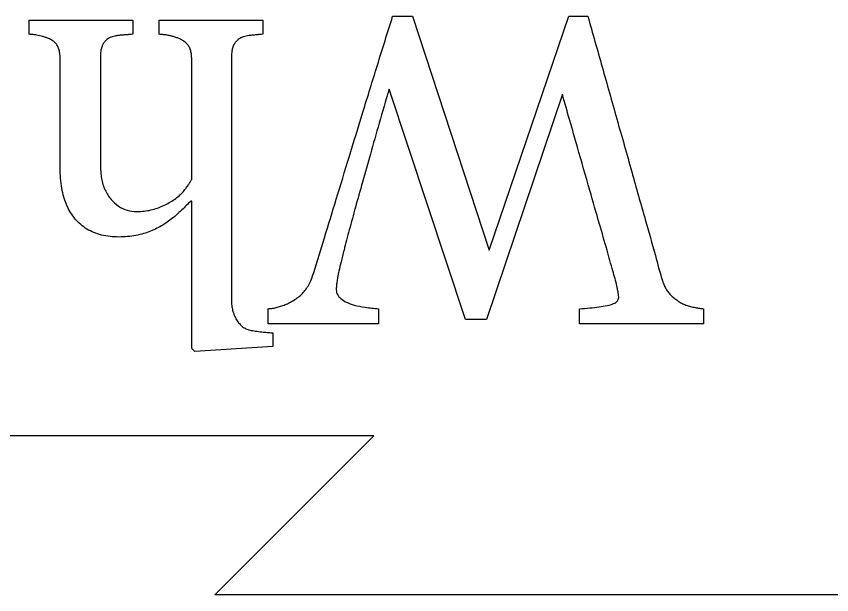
# Model space of a CAD drawing. Extents: x 1 to 437, y 7 to 187.
# Drawn here: x 52.75 to 69.53, y 86.52 to 98.44 of the extents above; entities that cross this region are included whole.
import ezdxf

# ---------------------------------------------------------------- set-up
doc = ezdxf.new("R2010")
doc.units = 0
doc.layers.add('Base', color=7, linetype='CONTINUOUS')

msp = doc.modelspace()

# ---------------------------------------------------------------- linework, layer by layer
at = {"layer": 'Base', "color": 3}
for p, q in [((53.012515, 98.357276), (55.146818, 98.357276)), ((53.012515, 98.066238), (53.012515, 98.357276)), ((55.146818, 98.357276), (55.146818, 98.066235)), ((55.684807, 98.066235), (55.684807, 98.357276)), ((55.684807, 98.357276), (57.819112, 98.357276)), ((57.819112, 98.357276), (57.819112, 98.066235)), ((60.491404, 98.436651), (60.897095, 98.436651)), ((60.897095, 98.436651), (62.475779, 93.621235)), ((62.475779, 93.621235), (64.120604, 98.436651)), ((64.120604, 98.436651), (64.508659, 98.436651)), ((53.647515, 95.318982), (53.647515, 97.581168)), ((54.476543, 97.616443), (54.476543, 95.380715)), ((56.355082, 95.072035), (56.355082, 97.572346)), ((57.175293, 97.616446), (57.175293, 92.554085)), ((61.990707, 92.188076), (60.416437, 96.932938)), ((63.983904, 96.831513), (62.422862, 92.188076)), ((56.355082, 94.631065), (56.337443, 94.631065)), ((56.355082, 91.597177), (56.355082, 94.631065)), ((57.929354, 92.099882), (57.929354, 92.412971)), ((60.200362, 92.412971), (60.200362, 92.099882)), ((64.336682, 92.099882), (64.336682, 92.412971)), ((66.889909, 92.412971), (66.889909, 92.099882)), ((62.422862, 92.188076), (61.990707, 92.188076)), ((60.200362, 92.099882), (57.929354, 92.099882)), ((66.889909, 92.099882), (64.336682, 92.099882)), ((58.026368, 91.914677), (58.026368, 91.632454)), ((58.026368, 91.632454), (56.416818, 91.531029)), ((56.416818, 91.531029), (56.355082, 91.597177))]:
    msp.add_line(p, q, dxfattribs=at)
at = {"layer": 'Base', "color": 1}
for p, q in [((60.103786, 89.79635), (47.008675, 89.79635)), ((56.830008, 86.522448), (60.103786, 89.79635)), ((69.925119, 86.522448), (56.830008, 86.522448))]:
    msp.add_line(p, q, dxfattribs=at)
at = {"layer": 'Base', "color": 3}
for points, knots in [([(57.929354, 92.412971), (57.955231, 92.41497), (58.01002, 92.419203), (58.095479, 92.43726), (58.186657, 92.462988), (58.279524, 92.496236), (58.369427, 92.536841), (58.461157, 92.586835), (58.550025, 92.649868), (58.633938, 92.724274), (58.706758, 92.807475), (58.768682, 92.906167), (58.823517, 93.024085), (58.933527, 93.348447), (59.093814, 93.901287), (59.339845, 94.693266), (59.601729, 95.556748), (59.88371, 96.47761), (60.182038, 97.444095), (60.386885, 98.101317), (60.491404, 98.436651)], [0, 0, 0, 0, 0.077793, 0.164707, 0.261416, 0.361932, 0.460287, 0.557103, 0.6749, 0.786288, 0.892918, 1.005397, 1.134603, 1.282139, 2.032201, 2.861475, 3.769963, 4.739189, 5.750667, 6.804405, 6.804405, 6.804405, 6.804405]), ([(64.508659, 98.436651), (64.606858, 98.089357), (64.805691, 97.386154), (65.106821, 96.318211), (65.403001, 95.269422), (65.665547, 94.328656), (65.879591, 93.588532), (65.994516, 93.14287), (66.067117, 92.920802), (66.106638, 92.83948), (66.154406, 92.764104), (66.213139, 92.694423), (66.283765, 92.629654), (66.360963, 92.572638), (66.442956, 92.52356), (66.52973, 92.486124), (66.622528, 92.458199), (66.715834, 92.437368), (66.804811, 92.421165), (66.86234, 92.415626), (66.889909, 92.412971)], [0, 0, 0, 0, 1.082732, 2.192319, 3.328762, 4.352134, 5.122517, 5.639911, 5.732803, 5.822544, 5.910353, 5.999904, 6.095076, 6.19719, 6.287354, 6.381158, 6.479879, 6.57764, 6.6679, 6.750957, 6.750957, 6.750957, 6.750957]), ([(53.647515, 97.581168), (53.646509, 97.613364), (53.644616, 97.673947), (53.626316, 97.758422), (53.595622, 97.831188), (53.548685, 97.892212), (53.485657, 97.942052), (53.415235, 97.97735), (53.34582, 98.001899), (53.284883, 98.022083), (53.225738, 98.038518), (53.162953, 98.050867), (53.091515, 98.060199), (53.04006, 98.064132), (53.012515, 98.066238)], [0, 0, 0, 0, 0.096475, 0.181533, 0.257776, 0.331518, 0.409912, 0.496803, 0.566562, 0.630711, 0.689372, 0.750579, 0.822507, 0.905374, 0.905374, 0.905374, 0.905374]), ([(55.146818, 98.066235), (55.123465, 98.064256), (55.075137, 98.060162), (55.000176, 98.054199), (54.922661, 98.048969), (54.847435, 98.04209), (54.779524, 98.030578), (54.711574, 98.012544), (54.643887, 97.984049), (54.58071, 97.936557), (54.532542, 97.874833), (54.499556, 97.799844), (54.47971, 97.712271), (54.477639, 97.649631), (54.476543, 97.616443)], [0, 0, 0, 0, 0.070309, 0.145504, 0.225587, 0.303395, 0.372026, 0.431934, 0.514089, 0.590675, 0.666398, 0.746321, 0.834571, 0.934011, 0.934011, 0.934011, 0.934011]), ([(56.355082, 97.572346), (56.353969, 97.603823), (56.351859, 97.663561), (56.331893, 97.747467), (56.298525, 97.820303), (56.250104, 97.881777), (56.187543, 97.932741), (56.117316, 97.968125), (56.047549, 97.99693), (55.980483, 98.019072), (55.911398, 98.03626), (55.839421, 98.04933), (55.763648, 98.059735), (55.711536, 98.064031), (55.684807, 98.066235)], [0, 0, 0, 0, 0.094307, 0.17898, 0.256902, 0.332814, 0.411674, 0.496944, 0.567687, 0.638109, 0.70858, 0.781085, 0.857481, 0.937928, 0.937928, 0.937928, 0.937928]), ([(57.819112, 98.066235), (57.796244, 98.06422), (57.749845, 98.060133), (57.679296, 98.05342), (57.608339, 98.046742), (57.540202, 98.038871), (57.478379, 98.027777), (57.413145, 98.012598), (57.346771, 97.983765), (57.282919, 97.936525), (57.233556, 97.874953), (57.199186, 97.800045), (57.178587, 97.712345), (57.176433, 97.649641), (57.175293, 97.616446)], [0, 0, 0, 0, 0.06887, 0.139736, 0.212599, 0.282699, 0.345411, 0.400967, 0.48335, 0.560521, 0.637005, 0.717445, 0.805862, 0.90532, 0.90532, 0.90532, 0.90532]), ([(60.416437, 96.932938), (60.349014, 96.70016), (60.220129, 96.255183), (60.037861, 95.617975), (59.874592, 95.040619), (59.729949, 94.520093), (59.603379, 94.053428), (59.504565, 93.678139), (59.432915, 93.396006), (59.388187, 93.208703), (59.359203, 93.070787), (59.342975, 92.96645), (59.334673, 92.880294), (59.327862, 92.794075), (59.347881, 92.69901), (59.426336, 92.611802), (59.546424, 92.538795), (59.71674, 92.480503), (59.939875, 92.437109), (60.107621, 92.421565), (60.200362, 92.412971)], [0, 0, 0, 0, 0.727036, 1.389797, 1.988289, 2.527023, 3.010536, 3.438852, 3.691252, 3.883783, 4.016537, 4.113928, 4.200369, 4.27613, 4.373393, 4.481521, 4.616822, 4.792369, 5.018236, 5.297511, 5.297511, 5.297511, 5.297511]), ([(64.336682, 92.412971), (64.40755, 92.417357), (64.542192, 92.425691), (64.73262, 92.447993), (64.89746, 92.474314), (65.026833, 92.508433), (65.120249, 92.5605), (65.146538, 92.628583), (65.142048, 92.677075), (65.13794, 92.716088), (65.130503, 92.759214), (65.122528, 92.802354), (65.11518, 92.841306), (65.090062, 92.971907), (65.009735, 93.227815), (64.8948, 93.65593), (64.73357, 94.208548), (64.530414, 94.916735), (64.27533, 95.808235), (64.087287, 96.468506), (63.983904, 96.831513)], [0, 0, 0, 0, 0.212945, 0.40457, 0.575336, 0.712281, 0.807896, 0.881783, 0.914404, 0.953606, 0.999518, 1.0456, 1.08524, 1.118436, 1.444521, 1.888016, 2.448945, 3.171137, 4.098396, 5.230724, 5.230724, 5.230724, 5.230724]), ([(56.337443, 94.631065), (56.306157, 94.59988), (56.24579, 94.539709), (56.157398, 94.453919), (56.07298, 94.371848), (55.982448, 94.292561), (55.877254, 94.214604), (55.763594, 94.137318), (55.640031, 94.067177), (55.507641, 94.00889), (55.363033, 93.957536), (55.2052, 93.917928), (55.034402, 93.895114), (54.796505, 93.884872), (54.506413, 93.912114), (54.19242, 94.037063), (53.943591, 94.251722), (53.767351, 94.545454), (53.663367, 94.910713), (53.653051, 95.176395), (53.647515, 95.318982)], [0, 0, 0, 0, 0.13252, 0.255696, 0.369538, 0.485714, 0.616389, 0.762069, 0.897868, 1.041965, 1.195459, 1.357785, 1.52918, 1.711373, 2.071868, 2.394516, 2.708814, 3.039707, 3.408302, 3.835258, 3.835258, 3.835258, 3.835258]), ([(54.476543, 95.380715), (54.480466, 95.285152), (54.487801, 95.106446), (54.560371, 94.859781), (54.683505, 94.6642), (54.841572, 94.521227), (55.026316, 94.431881), (55.209476, 94.409998), (55.3738, 94.42044), (55.516846, 94.44394), (55.651303, 94.485191), (55.776996, 94.537648), (55.894176, 94.597334), (56.001556, 94.662334), (56.092323, 94.736258), (56.170052, 94.809193), (56.230589, 94.883367), (56.278616, 94.953362), (56.320303, 95.014789), (56.344114, 95.053982), (56.355082, 95.072035)], [0, 0, 0, 0, 0.28619, 0.535183, 0.761502, 0.970913, 1.166853, 1.367002, 1.516419, 1.660323, 1.800764, 1.937298, 2.068445, 2.195091, 2.312934, 2.418971, 2.514326, 2.599425, 2.673623, 2.736983, 2.736983, 2.736983, 2.736983]), ([(57.175293, 92.554085), (57.176777, 92.520642), (57.17978, 92.452994), (57.203984, 92.352051), (57.241203, 92.25406), (57.289817, 92.163456), (57.349961, 92.087001), (57.416101, 92.029402), (57.494508, 91.989153), (57.589713, 91.963929), (57.703502, 91.946713), (57.821663, 91.933882), (57.929664, 91.922366), (57.99606, 91.917087), (58.026368, 91.914677)], [0, 0, 0, 0, 0.100237, 0.202754, 0.309683, 0.414164, 0.509892, 0.60011, 0.674948, 0.772167, 0.894079, 1.020098, 1.128696, 1.219903, 1.219903, 1.219903, 1.219903])]:
    msp.add_open_spline(points, degree=3, knots=knots, dxfattribs=at)

doc.saveas('drawing.dxf')
